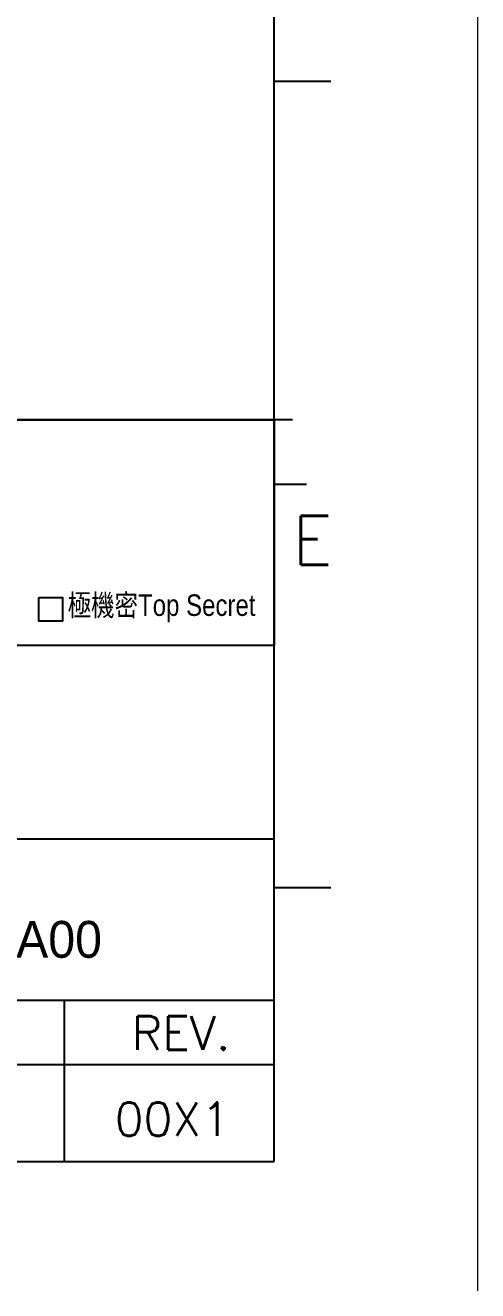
# Model space of a CAD drawing. Header units: millimetres. Extents: x 3412 to 3654, y 20 to 191.
# Drawn here: x 3637.57 to 3654.1, y 20.11 to 66.37 of the extents above; entities that cross this region are included whole.
import ezdxf

# ---------------------------------------------------------------- set-up
doc = ezdxf.new("R2010")
doc.units = ezdxf.units.MM
doc.header["$LTSCALE"] = 23.1
doc.linetypes.add('PHANTOM', pattern=[29.5, 9.5, -1.5, 3, -1.5, 3, -1.5, 9.5])
doc.layers.get('0').update_dxf_attribs({"linetype": 'CONTINUOUS'})
doc.layers.add('0PAPERF', color=2, linetype='PHANTOM', lineweight=0, plot=False)
doc.styles.add('CHINESE', font='PMingLiU.ttf', dxfattribs={"width": 0.8})
doc.styles.add('SIMPLEX', font='simplex.shx')
doc.styles.get("Standard").update_dxf_attribs({"font": 'simplex.shx', "width": 0.8})

# ---------------------------------------------------------------- blocks, each defined once
blk = doc.blocks.new('1')
blk.add_hatch(color=1).paths.add_polyline_path([(568.01, -19.31), (570.89, -19.31), (570.89, -22.19), (568.01, -22.19)])
at = {"color": 1}
for points in [[(532.53, -19.31), (535.41, -19.31), (535.41, -22.19), (532.53, -22.19)], [(568.01, -19.31), (570.89, -19.31), (570.89, -22.19), (568.01, -22.19)], [(594.44, -19.31), (597.32, -19.31), (597.32, -22.19), (594.44, -22.19)], [(616.06, -19.31), (618.94, -19.31), (618.94, -22.19), (616.06, -22.19)]]:
    blk.add_lwpolyline(points, close=True, dxfattribs=at)
at = {"char_height": 2.6166, "width": 28.7031, "attachment_point": 1, "style": 'CHINESE'}
for s, insert in [('{\\fPMingLiU|b0|i0|c136|p18;\\C1;一般\\fArial|b0|i0|c0|p34; Non-Confidential}', (536.05, -18.93)), ('{\\fPMingLiU|b0|i0|c136|p18;\\C1;密\\fArial|b0|i0|c0|p34;Confidential}', (571.53, -18.93)), ('{\\fPMingLiU|b0|i0|c136|p18;\\C1;機密\\fArial|b0|i0|c0|p34;Secret}', (597.96, -18.93)), ('{\\fPMingLiU|b0|i0|c136|p18;\\C1;極機密\\fArial|b0|i0|c0|p34;Top Secret }', (619.57, -18.93))]:
    blk.add_mtext(s, dxfattribs=dict(at, insert=insert))

msp = doc.modelspace()

# ---------------------------------------------------------------- linework, layer by layer
for p, q in [((3646.668, 24.829), (3646.668, 182.258)), ((3646.668, 64.333), (3648.732, 64.333)), ((3537.588, 51.951), (3646.668, 51.951)), ((3647.336, 51.951), (3609.522, 51.951)), ((3646.668, 49.593), (3647.847, 49.593)), ((3646.668, 43.697), (3580.63, 43.697)), ((3646.668, 36.621), (3580.63, 36.621)), ((3646.668, 34.852), (3648.732, 34.852)), ((3646.668, 30.725), (3609.522, 30.725)), ((3639.003, 24.829), (3639.003, 30.725)), ((3646.668, 28.366), (3623.673, 28.366)), ((3419.073, 24.829), (3646.668, 24.829))]:
    msp.add_line(p, q)
msp.add_lwpolyline([(3580.63, 51.951), (3646.668, 51.951), (3646.668, 43.697), (3580.63, 43.697)], close=True)
at = {"layer": '0PAPERF'}
for p, q in [((3654.099, 20.112), (3654.099, 191.106)), ((3412.292, 20.112), (3654.099, 20.112))]:
    msp.add_line(p, q, dxfattribs=at)

# ---------------------------------------------------------------- block references
at = {"xscale": 0.3001126078313866, "yscale": 0.3001126078313866, "zscale": 0.3001126078313866}
msp.add_blockref('1', (3453.177, 51.248), dxfattribs=at)

# ---------------------------------------------------------------- texts
at = {"style": 'SIMPLEX'}
for s, height, p in [('E', 1.792, (3647.327, 46.645)), ('REV.', 1.2382, (3641.46, 28.914))]:
    msp.add_text(s, height=height, dxfattribs=at).set_placement(p)
at = {"insert": (3620.08, 33.63), "char_height": 1.34796, "width": 23.37892, "attachment_point": 1, "style": 'SIMPLEX'}
msp.add_mtext('{\\fPMingLiU|b0|i0|c136|p0;A12-0000-\\fPMingLiU|b0|i0|c136|p0;F0NW0326A00}', dxfattribs=at)
at = {"linetype": 'Continuous', "insert": (3640.837, 26.997), "char_height": 1.22838, "width": 17.77502, "attachment_point": 1}
msp.add_mtext('\\pt1;{\\W1.25000x;00X1}', dxfattribs=at)

doc.saveas('drawing.dxf')
